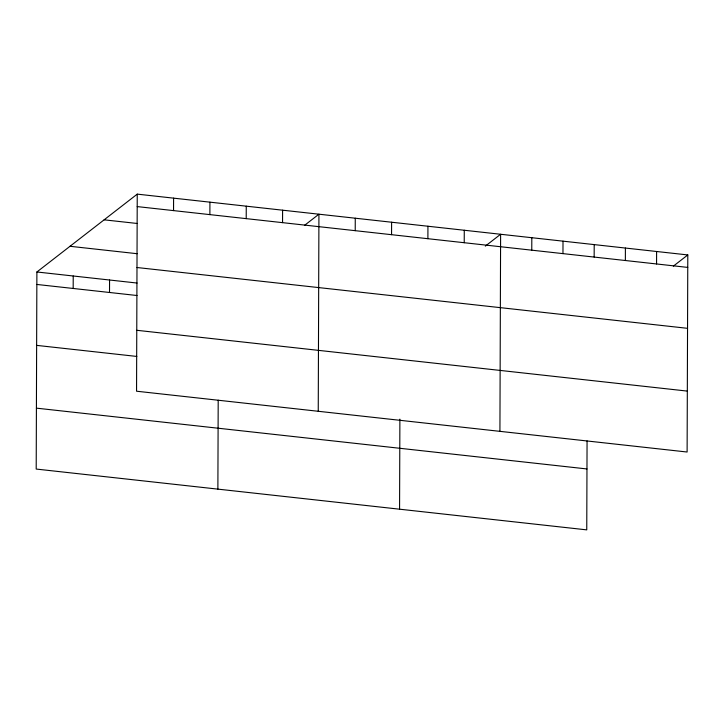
<?xml version="1.0" encoding="UTF-8"?>
<svg xmlns="http://www.w3.org/2000/svg" width="724" height="724" viewBox="0 0 724 724"><rect width="100%" height="100%" fill="white"/><g stroke="black" fill="none" stroke-linecap="round" stroke-linejoin="round"><path stroke-width="1.09" d="M137.243 194.132L136.555 391.213L687.112 452.02L687.8 254.939L137.243 194.132L36.888 271.98L36.2 469.061L586.757 529.868L587.064 440.925M73.178 288.469L73.224 275.998M109.514 292.478L109.559 280.007M173.543 210.612L173.588 198.141M209.879 214.621L209.924 202.159M217.879 489.134L218.196 400.191M246.214 218.639L246.26 206.168M282.55 222.648L282.595 210.186M318.243 411.277L318.931 214.195L304.496 225.39M355.222 230.675L355.267 218.205M391.557 234.694L391.603 222.223M399.567 509.198L399.883 419.133M427.893 238.703L427.938 226.232M464.229 242.721L464.274 230.25M499.922 431.341L500.61 234.259L485.324 246.124M531.769 250.178L531.814 237.707M562.964 253.626L563.01 241.155M594.16 257.065L594.205 244.603M625.364 260.513L625.4 248.042M656.559 263.961L656.605 251.49M673.365 266.133L687.8 254.939M137.207 206.593L687.755 267.409M104.129 219.825L137.162 223.472M70.011 246.287L137.171 253.708M136.99 267.518L687.547 328.325M36.888 271.98L137.089 283.048M36.843 284.451L137.044 295.519M136.773 330.289L687.32 391.096M36.634 345.375L136.836 356.443M36.408 408.146L586.965 468.953"/></g></svg>
